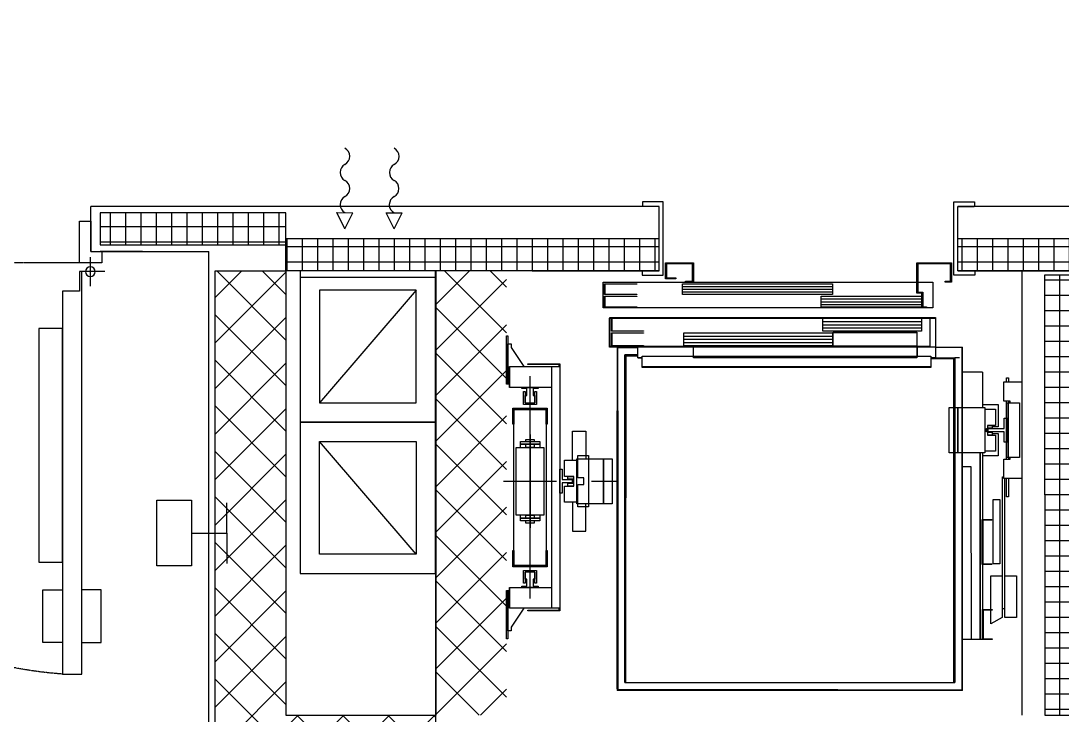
# Model space of a CAD drawing. Header units: millimetres. Extents: x -3782782348 to 131293, y -36553 to 57271.
# Drawn here: x 93541.8 to 93865.1, y 38693 to 38908.7 of the extents above; entities that cross this region are included whole.
import ezdxf

# ---------------------------------------------------------------- set-up
doc = ezdxf.new("R2010")
doc.units = ezdxf.units.MM
doc.header["$LTSCALE"] = 0.01
doc.linetypes.add('HIDDEN2', pattern=[4.7625, 3.175, -1.5875])
doc.layers.add('X_MURI', color=8, linetype='Continuous')
doc.layers.add('X_Numerazione camere', color=8, linetype='Continuous')
pattern_1 = [(45, (96724.817, -16956.502), (-7.0710678, 7.0710678), []), (135, (96724.817, -16956.502), (-7.0710678, -7.0710678), [])]

# ---------------------------------------------------------------- blocks, each defined once
blk = doc.blocks.new('porta 120 metallica')
blk.add_line((66, 71.65), (66, -78.72))
at = {"linetype": 'ByBlock'}
for p, q in [((0.09, -10.75), (0.09, -1.73)), ((-4.42, -6.24), (3.42, -6.24))]:
    blk.add_line(p, q, dxfattribs=at)
at = {"color": 5, "linetype": 'HIDDEN2'}
blk.add_line((3.5, -3.53), (123.5, -3.53), dxfattribs=at)
at = {"linetype": 'ByBlock'}
for points in [[(-3.5, 0), (-3.5, -3.53), (3.5, -3.53), (3.5, 9.47), (0, 9.47), (0, 0)], [(123.5, -3.53), (123.5, 9.47), (127, 9.47), (127, 0), (130.5, 0), (130.5, -3.53)], [(8.79, -12.27), (8.79, -131.24), (3.49, -131.24), (3.49, -131.24), (2.79, -131.24), (2.79, -6.24), (3.49, -6.24), (3.49, -12.27)]]:
    blk.add_lwpolyline(points, close=True, dxfattribs=at)
for points in [[(2.8, -121.42), (-3.26, -121.42), (-3.26, -105.12), (2.79, -105.12)], [(8.79, -121.42), (14.85, -121.42), (14.85, -105.12), (8.79, -105.12)]]:
    blk.add_lwpolyline(points, dxfattribs=at)
blk.add_circle((0.09, -6.24), 1.51, dxfattribs=at)
at = {"color": 5, "linetype": 'HIDDEN2'}
blk.add_arc((0.02, -7.99), 123.56, 274.0732, 2.0664, dxfattribs=at)
blk = doc.blocks.new('calamita')
at = {"layer": 'X_Numerazione camere', "color": 1}
for p, q in [((-4235.92, 55103.09), (-4235.92, 55092.11)), ((-4235.92, 55092.11), (-4245.33, 55092.11)), ((-4235.92, 55092.11), (-4226.5, 55092.11))]:
    blk.add_line(p, q, dxfattribs=at)
blk.add_lwpolyline([(-4225.71, 55113.88), (-4246.13, 55113.88), (-4246.13, 55103.09), (-4225.71, 55103.09)], close=True, dxfattribs=at)

msp = doc.modelspace()

# ---------------------------------------------------------------- hatches: boundary and pattern name
at = {"layer": 'X_MURI', "ltscale": 4}
h = msp.add_hatch(dxfattribs=at)
h.set_pattern_fill('NET', color=256, scale=1.5, style=0)
h.set_pattern_definition([(180, (89973.924, 8602.9595), (0, 4.7625), []), (90, (89973.924, 8602.9595), (4.7625, 3e-16), [])])
edge = h.paths.add_edge_path()
edge.add_line((93624.11, 38849.04), (93566.46, 38849.06))
edge.add_line((93566.46, 38849.06), (93566.46, 38839.07))
edge.add_line((93566.46, 38839.07), (93624.11, 38839.09))
edge.add_line((93624.11, 38839.09), (93624.11, 38849.04))
edge.add_line((93624.11, 38849.04), (93566.46, 38849.06))
h = msp.add_hatch(dxfattribs=at)
h.set_pattern_fill('NET', color=256, scale=1.5, angle=90, style=0)
h.set_pattern_definition([(90, (96724.8174, 8596.676), (-4.7625, 3e-16), []), (180, (96724.8174, 8596.676), (-6e-16, -4.7625), [])])
h.paths.add_polyline_path([(93739.96, 38831.03), (93739.96, 38841.03), (93624.11, 38841.03), (93624.11, 38831.03)])
h.paths.add_polyline_path([(93974.38, 38831.03), (93974.38, 38841.03), (93832.69, 38841.03), (93832.69, 38831.03)])
h = msp.add_hatch(dxfattribs=at)
h.set_pattern_fill('_USER', color=256, scale=10, angle=45, style=0, double=1, pattern_type=0)
h.set_pattern_definition(pattern_1)
h.paths.add_polyline_path([(93624.11, 38831.03), (93602.11, 38831.03), (93602.11, 38671.04), (93670.55, 38671.04), (93670.55, 38693.04), (93624.11, 38693.04)])
h.paths.add_polyline_path([(93610.63, 38744.43), (93630.5, 38744.43), (93630.5, 38729.03), (93610.63, 38729.03)], flags=24)
h = msp.add_hatch(dxfattribs=at)
h.set_pattern_fill('_USER', color=256, scale=10, angle=45, style=0, double=1, pattern_type=0)
h.set_pattern_definition(pattern_1)
h.paths.add_polyline_path([(93670.61, 38831.03), (93692.56, 38831.03), (93692.56, 38693.04), (93670.61, 38693.04)])
h = msp.add_hatch(dxfattribs=at)
h.set_pattern_fill('NET', color=256, scale=1.5, angle=90, style=0)
h.set_pattern_definition([(90, (124101.4058, 43100.225), (-4.7625, 3e-16), []), (180, (124101.4058, 43100.225), (-6e-16, -4.7625), [])])
h.paths.add_polyline_path([(93871.61, 38829.68), (93859.61, 38829.68), (93859.66, 38693.03), (93871.66, 38693.03)])

# ---------------------------------------------------------------- linework, layer by layer
for p, q in [((93741.21, 38852.5, 0), (93734.81, 38852.5, 0)), ((93734.81, 38852.5, 0), (93734.81, 38851.05, 0)), ((93741.21, 38829.68, 0), (93741.21, 38852.5, 0)), ((93831.44, 38829.68, 0), (93831.44, 38852.5, 0)), ((93831.44, 38852.5, 0), (93837.84, 38852.5, 0)), ((93837.84, 38852.5, 0), (93837.84, 38851.05, 0)), ((93563.48, 38837.04, 0), (93563.48, 38851.04, 0)), ((93739.96, 38851.04, 0), (93563.48, 38851.04, 0)), ((93739.96, 38851.05, 0), (93734.91, 38851.05, 0)), ((93739.96, 38831.02, 0), (93739.96, 38851.05, 0)), ((94123.74, 38851.06, 0), (93832.69, 38851.05, 0)), ((93832.69, 38831.02, 0), (93832.69, 38851.05, 0)), ((93832.69, 38851.05, 0), (93837.74, 38851.05, 0)), ((93639.9, 38849.11, 0), (93644.9, 38849.1, 0)), ((93642.39, 38844.1, 0), (93639.9, 38849.11, 0)), ((93642.39, 38844.1, 0), (93644.9, 38849.1, 0)), ((93642.39, 38844.1, 0), (93644.9, 38849.1, 0)), ((93655.18, 38849.09), (93660.18, 38849.08)), ((93657.68, 38844.09), (93655.18, 38849.09)), ((93657.68, 38844.09), (93660.18, 38849.08)), ((93563.48, 38837.04, 0), (93600.11, 38837.04, 0)), ((93579.6, 38837.04, 0), (93566.42, 38837.04, 0)), ((93579.6, 38837.04, 0), (93600.11, 38837.04, 0)), ((93600.11, 38517.02, 0), (93600.11, 38837.04, 0)), ((93741.96, 38833.54, 0), (93750.65, 38833.54, 0)), ((93741.96, 38828.54, 0), (93741.96, 38833.54, 0)), ((93750.35, 38833.24, 0), (93742.26, 38833.24, 0)), ((93742.26, 38833.24, 0), (93742.26, 38828.84, 0)), ((93750.35, 38827.84, 0), (93750.35, 38833.24, 0)), ((93750.65, 38833.54, 0), (93750.65, 38827.54, 0)), ((93819.93, 38833.54, 0), (93830.69, 38833.54, 0)), ((93819.93, 38824.14, 0), (93819.93, 38833.54, 0)), ((93830.39, 38833.24, 0), (93820.23, 38833.24, 0)), ((93820.23, 38833.24, 0), (93820.23, 38824.44, 0)), ((93830.39, 38827.84, 0), (93830.39, 38833.24, 0)), ((93830.69, 38833.54, 0), (93830.69, 38827.54, 0)), ((93670.61, 38831.02, 0), (93670.61, 38693.04, 0)), ((93700.52, 38831.02, 0), (93738.02, 38831.02, 0)), ((93734.69, 38831.02, 0), (93734.69, 38829.68, 0)), ((93734.69, 38831.02, 0), (93739.96, 38831.02, 0)), ((93832.69, 38831.02, 0), (93974.38, 38831.03, 0)), ((93837.96, 38831.02, 0), (93832.69, 38831.02, 0)), ((93837.96, 38831.02, 0), (93837.96, 38829.68, 0)), ((93628.57, 38829.04, 0), (93670.57, 38829.04, 0)), ((93670.57, 38829.04, 0), (93670.57, 38429.04, 0)), ((93722.52, 38827.54, 0), (93819.93, 38827.54, 0)), ((93722.52, 38819.54, 0), (93722.52, 38827.54, 0)), ((93723.02, 38823.64, 0), (93723.02, 38827.04, 0)), ((93723.02, 38827.04, 0), (93733.02, 38827.04, 0)), ((93723.12, 38826.94, 0), (93723.12, 38823.74, 0)), ((93733.02, 38826.94, 0), (93723.12, 38826.94, 0)), ((93733.02, 38827.04, 0), (93733.02, 38826.94, 0)), ((93734.69, 38829.68, 0), (93741.21, 38829.68, 0)), ((93745.16, 38828.54, 0), (93741.96, 38828.54, 0)), ((93742.26, 38828.84, 0), (93745.16, 38828.84, 0)), ((93745.16, 38828.84, 0), (93745.16, 38828.54, 0)), ((93747.15, 38827.04, 0), (93793.71, 38827.04, 0)), ((93747.15, 38823.64, 0), (93747.15, 38827.04, 0)), ((93748.15, 38827.54, 0), (93748.15, 38827.84, 0)), ((93748.15, 38827.84, 0), (93750.35, 38827.84, 0)), ((93750.65, 38827.54, 0), (93748.15, 38827.54, 0)), ((93793.71, 38827.04, 0), (93793.71, 38823.64, 0)), ((93820.23, 38827.54, 0), (93824.93, 38827.54, 0)), ((93824.93, 38827.54, 0), (93824.93, 38819.54, 0)), ((93828.69, 38827.54, 0), (93828.69, 38827.84, 0)), ((93828.69, 38827.84, 0), (93830.39, 38827.84, 0)), ((93830.69, 38827.54, 0), (93828.69, 38827.54, 0)), ((93837.96, 38829.68, 0), (93831.44, 38829.68, 0)), ((93664.52, 38825.03, 0), (93634.52, 38790.03, 0)), ((93733.02, 38823.64, 0), (93723.02, 38823.64, 0)), ((93723.12, 38823.74, 0), (93733.02, 38823.74, 0)), ((93733.02, 38823.74, 0), (93733.02, 38823.64, 0)), ((93747.15, 38826.19, 0), (93793.71, 38826.19, 0)), ((93747.15, 38825.34, 0), (93793.71, 38825.34, 0)), ((93747.15, 38824.49, 0), (93793.71, 38824.49, 0)), ((93793.71, 38823.64, 0), (93747.15, 38823.64, 0)), ((93821.53, 38824.14, 0), (93819.93, 38824.14, 0)), ((93820.23, 38824.44, 0), (93821.83, 38824.44, 0)), ((93821.53, 38819.54, 0), (93821.53, 38824.14, 0)), ((93821.83, 38824.44, 0), (93821.83, 38819.84, 0)), ((93723.02, 38819.74, 0), (93723.02, 38823.14, 0)), ((93723.02, 38823.14, 0), (93733.02, 38823.14, 0)), ((93723.12, 38823.04, 0), (93723.12, 38819.84, 0)), ((93733.02, 38823.04, 0), (93723.12, 38823.04, 0)), ((93733.02, 38823.14, 0), (93733.02, 38823.04, 0)), ((93790.21, 38822.29, 0), (93821.43, 38822.29, 0)), ((93790.21, 38821.44, 0), (93821.43, 38821.44, 0)), ((93790.21, 38820.59, 0), (93821.43, 38820.59, 0)), ((93790.22, 38823.14, 0), (93821.43, 38823.14, 0)), ((93790.22, 38819.74, 0), (93790.22, 38823.14, 0)), ((93821.43, 38823.14, 0), (93821.43, 38819.74, 0)), ((93821.53, 38819.54, 0), (93722.52, 38819.54, 0)), ((93733.02, 38819.74, 0), (93723.02, 38819.74, 0)), ((93723.12, 38819.84, 0), (93733.02, 38819.84, 0)), ((93733.02, 38819.84, 0), (93733.02, 38819.74, 0)), ((93821.43, 38819.74, 0), (93790.22, 38819.74, 0)), ((93822.93, 38819.54, 0), (93821.53, 38819.54, 0)), ((93821.83, 38819.84, 0), (93822.93, 38819.84, 0)), ((93822.93, 38819.84, 0), (93822.93, 38819.54, 0)), ((93824.93, 38819.54, 0), (93822.93, 38819.54, 0)), ((93724.52, 38807.34, 0), (93724.52, 38816.34, 0)), ((93724.52, 38816.34, 0), (93825.73, 38816.34, 0)), ((93724.62, 38816.54, 0), (93823.93, 38816.54, 0)), ((93724.62, 38807.54, 0), (93724.62, 38816.54, 0)), ((93725.12, 38812.29, 0), (93725.12, 38816.29, 0)), ((93725.12, 38816.29, 0), (93735.12, 38816.29, 0)), ((93725.22, 38816.19, 0), (93725.22, 38812.39, 0)), ((93735.12, 38816.19, 0), (93725.22, 38816.19, 0)), ((93735.12, 38816.29, 0), (93735.12, 38816.19, 0)), ((93790.71, 38815.29, 0), (93821.43, 38815.29, 0)), ((93790.71, 38814.29, 0), (93821.43, 38814.29, 0)), ((93790.72, 38816.29, 0), (93821.43, 38816.29, 0)), ((93790.72, 38812.29, 0), (93790.72, 38816.29, 0)), ((93821.43, 38816.29, 0), (93821.43, 38812.29, 0)), ((93823.93, 38816.54, 0), (93825.73, 38816.54, 0)), ((93823.93, 38816.54, 0), (93823.93, 38807.54, 0)), ((93825.73, 38816.54, 0), (93825.73, 38804.04, 0)), ((93825.73, 38816.34, 0), (93825.73, 38807.34, 0)), ((93692.56, 38795.82, 0), (93692.56, 38810.82, 0)), ((93692.56, 38810.82, 0), (93692.96, 38810.82, 0)), ((93692.96, 38810.82, 0), (93692.96, 38795.82, 0)), ((93735.12, 38812.29, 0), (93725.12, 38812.29, 0)), ((93725.12, 38807.79, 0), (93725.12, 38811.79, 0)), ((93725.12, 38811.79, 0), (93735.12, 38811.79, 0)), ((93725.22, 38812.39, 0), (93735.12, 38812.39, 0)), ((93725.22, 38811.69, 0), (93725.22, 38807.89, 0)), ((93735.12, 38811.69, 0), (93725.22, 38811.69, 0)), ((93735.12, 38812.39, 0), (93735.12, 38812.29, 0)), ((93735.12, 38811.79, 0), (93735.12, 38811.69, 0)), ((93747.65, 38811.79, 0), (93793.71, 38811.79, 0)), ((93747.65, 38807.79, 0), (93747.65, 38811.79, 0)), ((93747.65, 38810.79, 0), (93793.71, 38810.79, 0)), ((93790.71, 38813.29, 0), (93821.43, 38813.29, 0)), ((93821.43, 38812.29, 0), (93790.72, 38812.29, 0)), ((93793.71, 38811.79, 0), (93793.71, 38807.79, 0)), ((93793.96, 38811.84, 0), (93793.96, 38811.99, 0)), ((93793.96, 38811.99, 0), (93819.93, 38811.99, 0)), ((93793.96, 38807.64, 0), (93793.96, 38811.84, 0)), ((93793.96, 38811.84, 0), (93819.93, 38811.84, 0)), ((93819.93, 38811.84, 0), (93793.96, 38811.84, 0)), ((93819.93, 38811.99, 0), (93819.93, 38811.84, 0)), ((93819.93, 38811.84, 0), (93819.93, 38807.64, 0)), ((93692.96, 38795.82, 0), (93692.96, 38808.32, 0)), ((93692.96, 38808.32, 0), (93694.06, 38808.32, 0)), ((93694.06, 38808.32, 0), (93694.06, 38807.22, 0)), ((93694.06, 38807.22, 0), (93697.96, 38801.32, 0)), ((93825.73, 38807.34, 0), (93724.52, 38807.34, 0)), ((93750.5, 38807.54, 0), (93724.62, 38807.54, 0)), ((93735.12, 38807.79, 0), (93725.12, 38807.79, 0)), ((93725.22, 38807.89, 0), (93735.12, 38807.89, 0)), ((93726.9, 38807.34, 0), (93726.9, 38700.74, 0)), ((93733.32, 38804.04, 0), (93733.32, 38807.54, 0)), ((93735.12, 38807.89, 0), (93735.12, 38807.79, 0)), ((93747.65, 38809.79, 0), (93793.71, 38809.79, 0)), ((93747.65, 38808.79, 0), (93793.71, 38808.79, 0)), ((93793.71, 38807.79, 0), (93747.65, 38807.79, 0)), ((93750.65, 38804.14, 0), (93750.65, 38807.49, 0)), ((93750.65, 38807.49, 0), (93819.93, 38807.49, 0)), ((93793.96, 38807.49, 0), (93793.96, 38807.64, 0)), ((93793.96, 38807.64, 0), (93819.93, 38807.64, 0)), ((93819.93, 38807.64, 0), (93793.96, 38807.64, 0)), ((93819.93, 38807.49, 0), (93793.96, 38807.49, 0)), ((93819.93, 38807.69, 0), (93820.08, 38807.69, 0)), ((93819.93, 38807.64, 0), (93819.93, 38807.49, 0)), ((93819.93, 38807.49, 0), (93819.93, 38804.14, 0)), ((93820.08, 38807.69, 0), (93820.08, 38804.54, 0)), ((93823.93, 38807.54, 0), (93820.08, 38807.54, 0)), ((93825.73, 38807.34, 0), (93834.16, 38807.34, 0)), ((93833.96, 38807.34, 0), (93833.96, 38700.94, 0)), ((93834.16, 38700.74, 0), (93834.16, 38807.34, 0)), ((93727.1, 38700.94, 0), (93727.1, 38807.14, 0)), ((93733.32, 38807.14, 0), (93727.1, 38807.14, 0)), ((93729.3, 38703.14, 0), (93729.3, 38804.94, 0)), ((93729.3, 38804.94, 0), (93729.3, 38703.14, 0)), ((93729.3, 38804.94, 0), (93729.3, 38760.59, 0)), ((93729.3, 38760.59, 0), (93729.3, 38804.94, 0)), ((93733.32, 38804.94, 0), (93729.3, 38804.94, 0)), ((93729.3, 38804.94, 0), (93733.32, 38804.94, 0)), ((93729.3, 38804.94, 0), (93733.32, 38804.94, 0)), ((93733.32, 38804.94, 0), (93729.3, 38804.94, 0)), ((93729.6, 38703.44, 0), (93729.6, 38804.64, 0)), ((93729.6, 38804.64, 0), (93729.6, 38760.59, 0)), ((93733.32, 38804.64, 0), (93729.6, 38804.64, 0)), ((93729.6, 38804.64, 0), (93733.32, 38804.64, 0)), ((93734.72, 38804.04, 0), (93733.32, 38804.04, 0)), ((93733.32, 38804.04, 0), (93734.12, 38804.04, 0)), ((93734.12, 38804.04, 0), (93734.32, 38804.04, 0)), ((93734.72, 38804.04, 0), (93734.72, 38804.54, 0)), ((93734.72, 38804.54, 0), (93824.33, 38804.54, 0)), ((93734.72, 38801.19, 0), (93734.72, 38804.04, 0)), ((93819.93, 38804.14, 0), (93750.65, 38804.14, 0)), ((93750.65, 38803.99, 0), (93750.65, 38804.14, 0)), ((93750.65, 38804.14, 0), (93819.93, 38804.14, 0)), ((93819.93, 38803.99, 0), (93750.65, 38803.99, 0)), ((93819.93, 38804.14, 0), (93819.93, 38803.99, 0)), ((93824.33, 38804.54, 0), (93824.33, 38804.04, 0)), ((93824.33, 38804.04, 0), (93824.93, 38804.04, 0)), ((93824.33, 38804.04, 0), (93824.33, 38801.19, 0)), ((93825.73, 38804.04, 0), (93824.63, 38804.04, 0)), ((93824.93, 38804.04, 0), (93825.73, 38804.04, 0)), ((93825.73, 38803.68, 0), (93825.73, 38804.04, 0)), ((93825.73, 38804.04, 0), (93831.76, 38804.04, 0)), ((93831.76, 38804.04, 0), (93831.76, 38703.14, 0)), ((93833.19, 38804.04, 0), (93831.76, 38804.04, 0)), ((93693.46, 38794.82, 0), (93693.46, 38801.32, 0)), ((93693.46, 38801.32, 0), (93693.56, 38801.32, 0)), ((93693.56, 38794.82, 0), (93693.56, 38801.32, 0)), ((93693.56, 38801.32, 0), (93706.66, 38801.32, 0)), ((93699.16, 38802.12, 0), (93709.16, 38802.12, 0)), ((93699.16, 38801.92, 0), (93699.16, 38802.12, 0)), ((93708.96, 38801.92, 0), (93699.16, 38801.92, 0)), ((93706.66, 38801.32, 0), (93709.16, 38801.32, 0)), ((93706.66, 38726.24, 0), (93706.66, 38801.32, 0)), ((93708.96, 38801.32, 0), (93708.96, 38801.92, 0)), ((93709.16, 38802.12, 0), (93709.16, 38801.32, 0)), ((93709.16, 38801.32, 0), (93709.16, 38726.24, 0)), ((93735.02, 38801.19, 0), (93734.72, 38801.19, 0)), ((93734.72, 38801.04, 0), (93734.72, 38801.19, 0)), ((93734.72, 38801.19, 0), (93735.02, 38801.19, 0)), ((93735.02, 38801.04, 0), (93734.72, 38801.04, 0)), ((93819.53, 38801.19, 0), (93735.02, 38801.19, 0)), ((93735.02, 38801.19, 0), (93819.53, 38801.19, 0)), ((93819.53, 38801.04, 0), (93735.02, 38801.04, 0)), ((93824.33, 38801.19, 0), (93819.53, 38801.19, 0)), ((93819.53, 38801.19, 0), (93824.33, 38801.19, 0)), ((93824.33, 38801.04, 0), (93819.53, 38801.04, 0)), ((93831.46, 38803.68, 0), (93824.33, 38803.68, 0)), ((93824.33, 38801.19, 0), (93824.33, 38801.04, 0)), ((93831.46, 38703.44, 0), (93831.46, 38803.68, 0)), ((93699.86, 38729.24, 0), (93699.86, 38798.32, 0)), ((93840.36, 38799.57, 0), (93834.16, 38799.57, 0)), ((93840.36, 38799.57, 0), (93840.36, 38788.55, 0)), ((93847.76, 38796.55, 0), (93847.76, 38797.85, 0)), ((93847.76, 38797.85, 0), (93848.36, 38797.85, 0)), ((93848.36, 38797.85, 0), (93848.36, 38796.55, 0)), ((93692.96, 38795.82, 0), (93692.56, 38795.82, 0)), ((93693.46, 38795.82, 0), (93692.96, 38795.82, 0)), ((93693.56, 38794.82, 0), (93693.46, 38794.82, 0)), ((93706.66, 38794.82, 0), (93693.56, 38794.82, 0)), ((93697.36, 38794.47, 0), (93697.36, 38794.82, 0)), ((93697.36, 38794.82, 0), (93699.86, 38794.82, 0)), ((93698.86, 38794.47, 0), (93697.36, 38794.47, 0)), ((93698.86, 38792.32, 0), (93698.86, 38794.47, 0)), ((93699.86, 38794.82, 0), (93702.36, 38794.82, 0)), ((93702.36, 38794.47, 0), (93700.86, 38794.47, 0)), ((93700.86, 38794.47, 0), (93700.86, 38792.32, 0)), ((93702.36, 38794.82, 0), (93702.36, 38794.47, 0)), ((93846.96, 38790.55, 0), (93846.96, 38796.55, 0)), ((93846.96, 38796.55, 0), (93852.56, 38796.55, 0)), ((93852.56, 38796.55, 0), (93852.56, 38766.55, 0)), ((93697.86, 38793.57, 0), (93698.36, 38793.57, 0)), ((93697.86, 38789.57, 0), (93697.86, 38793.57, 0)), ((93698.36, 38793.57, 0), (93698.36, 38790.07, 0)), ((93698.36, 38790.07, 0), (93698.36, 38792.32, 0)), ((93698.36, 38792.32, 0), (93698.86, 38792.32, 0)), ((93700.86, 38792.32, 0), (93701.36, 38792.32, 0)), ((93701.36, 38793.57, 0), (93701.86, 38793.57, 0)), ((93701.36, 38790.07, 0), (93701.36, 38793.57, 0)), ((93701.36, 38792.32, 0), (93701.36, 38790.07, 0)), ((93701.86, 38793.57, 0), (93701.86, 38789.57, 0)), ((93694.56, 38783.42, 0), (93694.56, 38788.42, 0)), ((93694.56, 38788.42, 0), (93705.16, 38788.42, 0)), ((93694.86, 38788.12, 0), (93694.86, 38783.42, 0)), ((93704.86, 38788.12, 0), (93694.86, 38788.12, 0)), ((93694.86, 38739.54, 0), (93694.86, 38788.02, 0)), ((93694.86, 38788.02, 0), (93704.86, 38788.02, 0)), ((93701.86, 38789.57, 0), (93697.86, 38789.57, 0)), ((93698.36, 38790.07, 0), (93701.36, 38790.07, 0)), ((93704.86, 38783.42, 0), (93704.86, 38788.12, 0)), ((93704.86, 38788.02, 0), (93704.86, 38739.54, 0)), ((93705.16, 38788.42, 0), (93705.16, 38783.42, 0)), ((93830.01, 38774.55, 0), (93830.01, 38788.55, 0)), ((93830.01, 38788.55, 0), (93832.71, 38788.55, 0)), ((93832.71, 38788.55, 0), (93841.01, 38788.55, 0)), ((93832.71, 38774.55, 0), (93832.71, 38788.55, 0)), ((93832.71, 38788.55, 0), (93832.71, 38774.55, 0)), ((93840.36, 38789.55, 0), (93845.16, 38789.55, 0)), ((93841, 38788.05, 0), (93844.31, 38788.05, 0)), ((93841.01, 38788.55, 0), (93841.01, 38774.55, 0)), ((93844.31, 38788.05, 0), (93844.31, 38783.05, 0)), ((93845.16, 38789.55, 0), (93845.16, 38782.55, 0)), ((93848.96, 38790.55, 0), (93846.96, 38790.55, 0)), ((93847.76, 38790.05, 0), (93847.76, 38790.55, 0)), ((93847.76, 38790.05, 0), (93848.26, 38790.05, 0)), ((93847.76, 38785.3, 0), (93847.76, 38790.05, 0)), ((93848.26, 38790.05, 0), (93851.76, 38790.05, 0)), ((93848.26, 38773.05, 0), (93848.26, 38790.05, 0)), ((93848.26, 38790.05, 0), (93848.26, 38785.3, 0)), ((93848.36, 38790.55, 0), (93848.36, 38790.05, 0)), ((93848.96, 38790.05, 0), (93848.96, 38790.55, 0)), ((93851.76, 38790.05, 0), (93851.76, 38773.05, 0)), ((93726.9, 38787.58, 0), (93726.9, 38701.25, 0)), ((93726.9, 38701.25, 0), (93726.9, 38787.58, 0)), ((93727.1, 38787.58, 0), (93727.1, 38700.94, 0)), ((93847.06, 38782.05, 0), (93847.06, 38785.3, 0)), ((93847.06, 38785.3, 0), (93847.76, 38785.3, 0)), ((93847.76, 38785.3, 0), (93847.76, 38777.8, 0)), ((93847.76, 38777.8, 0), (93847.76, 38785.3, 0)), ((93847.76, 38785.3, 0), (93848.26, 38785.3, 0)), ((93848.26, 38785.3, 0), (93848.26, 38777.8, 0)), ((93694.86, 38783.42, 0), (93694.56, 38783.42, 0)), ((93705.16, 38783.42, 0), (93704.86, 38783.42, 0)), ((93841.56, 38781.05, 0), (93841.56, 38782.05, 0)), ((93841.56, 38782.05, 0), (93847.06, 38782.05, 0)), ((93844.31, 38783.05, 0), (93841.9, 38783.05, 0)), ((93841.9, 38783.05, 0), (93841.9, 38780.05, 0)), ((93841.9, 38783.05, 0), (93843.36, 38783.05, 0)), ((93843.36, 38782.15, 0), (93841.9, 38782.15, 0)), ((93841.95, 38782.15, 0), (93841.95, 38780.95, 0)), ((93843.36, 38783.05, 0), (93843.36, 38782.15, 0)), ((93845.16, 38782.55, 0), (93843.36, 38782.55, 0)), ((93698.61, 38778.7, 0), (93698.7, 38778.7, 0)), ((93698.61, 38778, 0), (93698.61, 38778.7, 0)), ((93698.7, 38778.7, 0), (93698.97, 38778.7, 0)), ((93698.97, 38778.7, 0), (93699.38, 38778.7, 0)), ((93699.38, 38778.7, 0), (93699.86, 38778.7, 0)), ((93699.86, 38780.2, 0), (93699.86, 38751.2, 0)), ((93699.86, 38778.7, 0), (93700.34, 38778.7, 0)), ((93700.34, 38778.7, 0), (93700.74, 38778.7, 0)), ((93700.74, 38778.7, 0), (93701.01, 38778.7, 0)), ((93701.01, 38778.7, 0), (93701.11, 38778.7, 0)), ((93701.11, 38778.7, 0), (93701.11, 38778, 0)), ((93713.01, 38772.2, 0), (93713.01, 38781.2, 0)), ((93713.01, 38781.2, 0), (93717.16, 38781.2, 0)), ((93717.16, 38781.2, 0), (93717.16, 38772.78, 0)), ((93847.06, 38781.05, 0), (93841.56, 38781.05, 0)), ((93841.9, 38780.95, 0), (93843.36, 38780.95, 0)), ((93841.9, 38780.05, 0), (93844.31, 38780.05, 0)), ((93843.36, 38780.05, 0), (93841.9, 38780.05, 0)), ((93843.36, 38780.95, 0), (93843.36, 38780.05, 0)), ((93843.36, 38780.55, 0), (93845.16, 38780.55, 0)), ((93844.31, 38780.05, 0), (93844.31, 38775.05, 0)), ((93845.16, 38780.55, 0), (93845.16, 38773.55, 0)), ((93847.06, 38777.8, 0), (93847.06, 38781.05, 0)), ((93664.52, 38743.03, 0), (93634.52, 38778.03, 0)), ((93695.61, 38776.2, 0), (93695.93, 38776.2, 0)), ((93695.61, 38755.2, 0), (93695.61, 38776.2, 0)), ((93695.93, 38776.2, 0), (93696.85, 38776.2, 0)), ((93696.85, 38776.2, 0), (93698.23, 38776.2, 0)), ((93696.86, 38777.2, 0), (93696.86, 38778, 0)), ((93696.86, 38778, 0), (93702.86, 38778, 0)), ((93696.86, 38776.2, 0), (93696.86, 38777.2, 0)), ((93696.86, 38777.2, 0), (93698.61, 38777.2, 0)), ((93702.86, 38777.2, 0), (93696.86, 38777.2, 0)), ((93698.23, 38776.2, 0), (93699.86, 38776.2, 0)), ((93698.61, 38777.2, 0), (93698.7, 38777.2, 0)), ((93698.61, 38776.2, 0), (93698.61, 38777.2, 0)), ((93698.61, 38776.2, 0), (93698.61, 38777.2, 0)), ((93698.7, 38776.2, 0), (93698.61, 38776.2, 0)), ((93698.7, 38777.2, 0), (93698.97, 38777.2, 0)), ((93698.97, 38776.2, 0), (93698.7, 38776.2, 0)), ((93698.97, 38777.2, 0), (93699.38, 38777.2, 0)), ((93699.38, 38776.2, 0), (93698.97, 38776.2, 0)), ((93699.38, 38777.2, 0), (93699.86, 38777.2, 0)), ((93699.86, 38776.2, 0), (93699.38, 38776.2, 0)), ((93699.86, 38777.2, 0), (93700.34, 38777.2, 0)), ((93700.34, 38776.2, 0), (93699.86, 38776.2, 0)), ((93699.86, 38776.2, 0), (93701.49, 38776.2, 0)), ((93700.34, 38777.2, 0), (93700.74, 38777.2, 0)), ((93700.74, 38776.2, 0), (93700.34, 38776.2, 0)), ((93700.74, 38777.2, 0), (93701.01, 38777.2, 0)), ((93701.01, 38776.2, 0), (93700.74, 38776.2, 0)), ((93701.01, 38777.2, 0), (93701.11, 38777.2, 0)), ((93701.11, 38776.2, 0), (93701.01, 38776.2, 0)), ((93701.11, 38777.2, 0), (93701.11, 38776.2, 0)), ((93701.11, 38777.2, 0), (93701.11, 38776.2, 0)), ((93701.11, 38777.2, 0), (93702.86, 38777.2, 0)), ((93701.49, 38776.2, 0), (93702.86, 38776.2, 0)), ((93702.86, 38778, 0), (93702.86, 38777.2, 0)), ((93702.86, 38777.2, 0), (93702.86, 38776.2, 0)), ((93702.86, 38776.2, 0), (93703.79, 38776.2, 0)), ((93703.79, 38776.2, 0), (93704.11, 38776.2, 0)), ((93704.11, 38776.2, 0), (93704.11, 38755.2, 0)), ((93844.31, 38775.05, 0), (93841, 38775.05, 0)), ((93847.76, 38777.8, 0), (93847.06, 38777.8, 0)), ((93847.76, 38773.05, 0), (93847.76, 38777.8, 0)), ((93848.26, 38777.8, 0), (93847.76, 38777.8, 0)), ((93848.26, 38777.8, 0), (93848.26, 38773.05, 0)), ((93710.61, 38767.2, 0), (93710.61, 38772.2, 0)), ((93710.61, 38772.2, 0), (93714.41, 38772.2, 0)), ((93714.41, 38758.7, 0), (93714.41, 38772.7, 0)), ((93714.41, 38772.7, 0), (93722.71, 38772.7, 0)), ((93714.74, 38766.7, 0), (93714.74, 38773.7, 0)), ((93714.74, 38773.7, 0), (93717.99, 38773.7, 0)), ((93717.99, 38773.7, 0), (93717.99, 38757.7, 0)), ((93722.71, 38772.7, 0), (93722.71, 38758.7, 0)), ((93722.71, 38772.7, 0), (93725.41, 38772.7, 0)), ((93722.71, 38758.7, 0), (93722.71, 38772.7, 0)), ((93725.41, 38772.7, 0), (93725.41, 38758.7, 0)), ((93832.71, 38774.55, 0), (93830.01, 38774.55, 0)), ((93841.01, 38774.55, 0), (93832.71, 38774.55, 0)), ((93839.56, 38716.56, 0), (93839.56, 38774.55, 0)), ((93839.56, 38774.55, 0), (93839.56, 38716.56, 0)), ((93840.36, 38774.55, 0), (93840.36, 38753.8, 0)), ((93845.16, 38773.55, 0), (93840.36, 38773.55, 0)), ((93846.96, 38766.55, 0), (93846.96, 38772.55, 0)), ((93846.96, 38772.55, 0), (93848.96, 38772.55, 0)), ((93848.26, 38773.05, 0), (93847.76, 38773.05, 0)), ((93847.76, 38772.55, 0), (93847.76, 38773.05, 0)), ((93851.76, 38773.05, 0), (93848.26, 38773.05, 0)), ((93848.36, 38773.05, 0), (93848.36, 38772.55, 0)), ((93848.96, 38772.55, 0), (93848.96, 38773.05, 0)), ((93709.16, 38769.45, 0), (93709.86, 38769.45, 0)), ((93709.16, 38761.95, 0), (93709.16, 38769.45, 0)), ((93709.86, 38769.45, 0), (93709.86, 38766.2, 0)), ((93834.16, 38770.25, 0), (93834.46, 38770.25, 0)), ((93834.46, 38770.25, 0), (93836.66, 38770.25, 0)), ((93836.66, 38770.25, 0), (93836.76, 38716.56, 0)), ((93691.61, 38765.7, 0), (93708.11, 38765.7, 0)), ((93709.86, 38766.2, 0), (93713.01, 38766.2, 0)), ((93713.01, 38765.2, 0), (93709.86, 38765.2, 0)), ((93709.86, 38765.2, 0), (93709.86, 38761.95, 0)), ((93713.51, 38767.2, 0), (93710.61, 38767.2, 0)), ((93711.56, 38766.3, 0), (93711.56, 38767.2, 0)), ((93711.56, 38767.2, 0), (93713.51, 38767.2, 0)), ((93713.51, 38766.3, 0), (93711.56, 38766.3, 0)), ((93713.01, 38765.1, 0), (93713.01, 38766.3, 0)), ((93713.51, 38764.2, 0), (93713.51, 38767.2, 0)), ((93716.54, 38766.7, 0), (93714.74, 38766.7, 0)), ((93716.54, 38764.7, 0), (93716.54, 38766.7, 0)), ((93718.91, 38765.7, 0), (93726.9, 38765.7, 0)), ((93846.56, 38726.05, 0), (93846.56, 38767.05, 0)), ((93846.56, 38767.05, 0), (93846.96, 38767.05, 0)), ((93852.56, 38766.55, 0), (93846.96, 38766.55, 0)), ((93847.16, 38766.55, 0), (93847.16, 38726.05, 0)), ((93847.76, 38760.85, 0), (93847.76, 38766.55, 0)), ((93848.36, 38766.55, 0), (93848.36, 38760.85, 0)), ((93709.86, 38761.95, 0), (93709.16, 38761.95, 0)), ((93710.61, 38759.2, 0), (93710.61, 38764.2, 0)), ((93710.61, 38764.2, 0), (93713.51, 38764.2, 0)), ((93711.56, 38764.2, 0), (93711.56, 38765.1, 0)), ((93711.56, 38765.1, 0), (93713.51, 38765.1, 0)), ((93713.51, 38764.2, 0), (93711.56, 38764.2, 0)), ((93714.74, 38757.7, 0), (93714.74, 38764.7, 0)), ((93714.74, 38764.7, 0), (93716.54, 38764.7, 0)), ((93714.41, 38759.2, 0), (93710.61, 38759.2, 0)), ((93713.01, 38759.2, 0), (93713.01, 38750.2, 0)), ((93722.71, 38758.7, 0), (93714.41, 38758.7, 0)), ((93725.41, 38758.7, 0), (93722.71, 38758.7, 0)), ((93843.66, 38759.29, 0), (93843.66, 38760.05, 0)), ((93843.66, 38760.05, 0), (93845.66, 38760.05, 0)), ((93843.66, 38757.12, 0), (93843.66, 38759.29, 0)), ((93845.66, 38760.05, 0), (93845.66, 38759.29, 0)), ((93845.66, 38759.29, 0), (93845.66, 38757.12, 0)), ((93848.36, 38760.85, 0), (93847.76, 38760.85, 0)), ((93717.99, 38757.7, 0), (93714.74, 38757.7, 0)), ((93717.15, 38750.2, 0), (93717.16, 38758.63, 0)), ((93843.66, 38753.88, 0), (93843.66, 38757.12, 0)), ((93845.66, 38757.12, 0), (93845.66, 38753.88, 0)), ((93695.93, 38755.2, 0), (93695.61, 38755.2, 0)), ((93696.85, 38755.2, 0), (93695.93, 38755.2, 0)), ((93698.23, 38755.2, 0), (93696.85, 38755.2, 0)), ((93696.86, 38754.2, 0), (93696.86, 38755.2, 0)), ((93696.86, 38753.4, 0), (93696.86, 38754.2, 0)), ((93696.86, 38754.2, 0), (93702.86, 38754.2, 0)), ((93698.61, 38754.2, 0), (93696.86, 38754.2, 0)), ((93702.86, 38753.4, 0), (93696.86, 38753.4, 0)), ((93699.86, 38755.2, 0), (93698.23, 38755.2, 0)), ((93698.61, 38755.2, 0), (93698.7, 38755.2, 0)), ((93698.61, 38754.2, 0), (93698.61, 38755.2, 0)), ((93698.61, 38754.2, 0), (93698.61, 38755.2, 0)), ((93698.7, 38754.2, 0), (93698.61, 38754.2, 0)), ((93698.61, 38752.7, 0), (93698.61, 38753.4, 0)), ((93698.7, 38752.7, 0), (93698.61, 38752.7, 0)), ((93698.7, 38755.2, 0), (93698.97, 38755.2, 0)), ((93698.97, 38754.2, 0), (93698.7, 38754.2, 0)), ((93698.97, 38752.7, 0), (93698.7, 38752.7, 0)), ((93698.97, 38755.2, 0), (93699.38, 38755.2, 0)), ((93699.38, 38754.2, 0), (93698.97, 38754.2, 0)), ((93699.38, 38752.7, 0), (93698.97, 38752.7, 0)), ((93699.38, 38755.2, 0), (93699.86, 38755.2, 0)), ((93699.86, 38754.2, 0), (93699.38, 38754.2, 0)), ((93699.86, 38752.7, 0), (93699.38, 38752.7, 0)), ((93699.86, 38755.2, 0), (93700.34, 38755.2, 0)), ((93701.49, 38755.2, 0), (93699.86, 38755.2, 0)), ((93700.34, 38754.2, 0), (93699.86, 38754.2, 0)), ((93700.34, 38752.7, 0), (93699.86, 38752.7, 0)), ((93700.34, 38755.2, 0), (93700.74, 38755.2, 0)), ((93700.74, 38754.2, 0), (93700.34, 38754.2, 0)), ((93700.74, 38752.7, 0), (93700.34, 38752.7, 0)), ((93700.74, 38755.2, 0), (93701.01, 38755.2, 0)), ((93701.01, 38754.2, 0), (93700.74, 38754.2, 0)), ((93701.01, 38752.7, 0), (93700.74, 38752.7, 0)), ((93701.01, 38755.2, 0), (93701.11, 38755.2, 0)), ((93701.11, 38754.2, 0), (93701.01, 38754.2, 0)), ((93701.11, 38752.7, 0), (93701.01, 38752.7, 0)), ((93701.11, 38755.2, 0), (93701.11, 38754.2, 0)), ((93701.11, 38755.2, 0), (93701.11, 38754.2, 0)), ((93702.86, 38754.2, 0), (93701.11, 38754.2, 0)), ((93701.11, 38753.4, 0), (93701.11, 38752.7, 0)), ((93702.86, 38755.2, 0), (93701.49, 38755.2, 0)), ((93703.79, 38755.2, 0), (93702.86, 38755.2, 0)), ((93702.86, 38755.2, 0), (93702.86, 38754.2, 0)), ((93702.86, 38754.2, 0), (93702.86, 38753.4, 0)), ((93704.11, 38755.2, 0), (93703.79, 38755.2, 0)), ((93840.26, 38739.8, 0), (93840.26, 38753.8, 0)), ((93840.26, 38753.8, 0), (93843.26, 38753.8, 0)), ((93840.46, 38753.6, 0), (93840.46, 38740, 0)), ((93843.26, 38753.6, 0), (93840.46, 38753.6, 0)), ((93843.26, 38753.8, 0), (93843.26, 38753.6, 0)), ((93843.66, 38750.05, 0), (93843.66, 38753.88, 0)), ((93845.66, 38753.88, 0), (93845.66, 38750.05, 0)), ((93713.01, 38750.2, 0), (93717.15, 38750.2, 0)), ((93843.66, 38746.22, 0), (93843.66, 38750.05, 0)), ((93845.66, 38750.05, 0), (93845.66, 38746.22, 0)), ((93843.66, 38742.98, 0), (93843.66, 38746.22, 0)), ((93845.66, 38746.22, 0), (93845.66, 38742.98, 0)), ((93694.56, 38739.14, 0), (93694.56, 38744.14, 0)), ((93694.56, 38744.14, 0), (93694.86, 38744.14, 0)), ((93694.86, 38744.14, 0), (93694.86, 38739.44, 0)), ((93704.86, 38739.44, 0), (93704.86, 38744.14, 0)), ((93704.86, 38744.14, 0), (93705.16, 38744.14, 0)), ((93705.16, 38744.14, 0), (93705.16, 38739.14, 0)), ((93843.66, 38740.81, 0), (93843.66, 38742.98, 0)), ((93845.66, 38742.98, 0), (93845.66, 38740.81, 0)), ((93704.86, 38739.54, 0), (93694.86, 38739.54, 0)), ((93694.86, 38739.44, 0), (93704.86, 38739.44, 0)), ((93843.26, 38739.8, 0), (93840.26, 38739.8, 0)), ((93840.36, 38739.8, 0), (93840.36, 38716.56, 0)), ((93840.46, 38740, 0), (93843.26, 38740, 0)), ((93843.26, 38740, 0), (93843.26, 38739.8, 0)), ((93843.66, 38740.05, 0), (93843.66, 38740.81, 0)), ((93845.66, 38740.05, 0), (93843.66, 38740.05, 0)), ((93845.66, 38740.81, 0), (93845.66, 38740.05, 0)), ((93705.16, 38739.14, 0), (93694.56, 38739.14, 0)), ((93697.86, 38737.99, 0), (93701.86, 38737.99, 0)), ((93697.86, 38733.99, 0), (93697.86, 38737.99, 0)), ((93698.36, 38735.24, 0), (93698.36, 38737.49, 0)), ((93701.36, 38737.49, 0), (93698.36, 38737.49, 0)), ((93698.36, 38737.49, 0), (93698.36, 38733.99, 0)), ((93701.36, 38737.49, 0), (93701.36, 38735.24, 0)), ((93701.36, 38733.99, 0), (93701.36, 38737.49, 0)), ((93701.86, 38737.99, 0), (93701.86, 38733.99, 0)), ((93842.86, 38736.35, 0), (93846.46, 38736.35, 0)), ((93842.86, 38721.37, 0), (93842.86, 38736.35, 0)), ((93846.46, 38736.35, 0), (93846.46, 38723.35, 0)), ((93847.26, 38723.35, 0), (93847.26, 38736.35, 0)), ((93847.26, 38736.35, 0), (93850.86, 38736.35, 0)), ((93850.86, 38736.35, 0), (93850.86, 38723.35, 0)), ((93697.36, 38732.74, 0), (93697.36, 38733.09, 0)), ((93697.36, 38733.09, 0), (93698.86, 38733.09, 0)), ((93698.36, 38733.99, 0), (93697.86, 38733.99, 0)), ((93698.86, 38735.24, 0), (93698.36, 38735.24, 0)), ((93698.86, 38733.09, 0), (93698.86, 38735.24, 0)), ((93701.36, 38735.24, 0), (93700.86, 38735.24, 0)), ((93700.86, 38735.24, 0), (93700.86, 38733.09, 0)), ((93700.86, 38733.09, 0), (93702.36, 38733.09, 0)), ((93701.86, 38733.99, 0), (93701.36, 38733.99, 0)), ((93702.36, 38733.09, 0), (93702.36, 38732.74, 0)), ((93692.56, 38716.74, 0), (93692.56, 38731.74, 0)), ((93692.56, 38731.74, 0), (93692.96, 38731.74, 0)), ((93692.96, 38719.24, 0), (93692.96, 38731.74, 0)), ((93692.96, 38731.74, 0), (93693.46, 38731.74, 0)), ((93692.96, 38731.74, 0), (93692.96, 38716.74, 0)), ((93693.46, 38726.24, 0), (93693.46, 38732.74, 0)), ((93693.46, 38732.74, 0), (93693.56, 38732.74, 0)), ((93693.56, 38726.24, 0), (93693.56, 38732.74, 0)), ((93693.56, 38732.74, 0), (93706.66, 38732.74, 0)), ((93699.86, 38732.74, 0), (93697.36, 38732.74, 0)), ((93702.36, 38732.74, 0), (93699.86, 38732.74, 0)), ((93693.56, 38726.24, 0), (93693.46, 38726.24, 0)), ((93706.66, 38726.24, 0), (93693.56, 38726.24, 0)), ((93697.96, 38726.24, 0), (93694.06, 38720.34, 0)), ((93699.16, 38725.44, 0), (93699.16, 38725.64, 0)), ((93699.16, 38725.64, 0), (93708.96, 38725.64, 0)), ((93709.16, 38725.44, 0), (93699.16, 38725.44, 0)), ((93709.16, 38726.24, 0), (93706.66, 38726.24, 0)), ((93708.96, 38725.64, 0), (93708.96, 38726.24, 0)), ((93709.16, 38726.24, 0), (93709.16, 38725.44, 0)), ((93840.36, 38716.56, 0), (93840.36, 38725.89, 0)), ((93840.36, 38725.89, 0), (93843.36, 38725.89, 0)), ((93840.56, 38725.69, 0), (93840.56, 38716.76, 0)), ((93843.36, 38725.69, 0), (93840.56, 38725.69, 0)), ((93846.46, 38723.35, 0), (93842.86, 38721.37, 0)), ((93843.36, 38725.89, 0), (93843.36, 38725.69, 0)), ((93847.16, 38726.05, 0), (93846.56, 38726.05, 0)), ((93850.86, 38723.35, 0), (93847.26, 38723.35, 0)), ((93694.06, 38720.34, 0), (93694.06, 38719.24, 0)), ((93692.96, 38716.74, 0), (93692.56, 38716.74, 0)), ((93694.06, 38719.24, 0), (93692.96, 38719.24, 0)), ((93840.56, 38716.76, 0), (93843.36, 38716.76, 0)), ((93843.36, 38716.76, 0), (93843.36, 38716.56, 0)), ((93839.56, 38716.56, 0), (93833.96, 38716.56, 0)), ((93840.36, 38716.56, 0), (93839.56, 38716.56, 0)), ((93843.36, 38716.56, 0), (93840.36, 38716.56, 0)), ((93834.16, 38700.74, 0), (93726.9, 38700.74, 0)), ((93727.1, 38700.94, 0), (93833.96, 38700.94, 0)), ((93795.44, 38700.94, 0), (93727.1, 38700.94, 0)), ((93729.3, 38703.14, 0), (93831.76, 38703.14, 0))]:
    msp.add_line(p, q, dxfattribs=at)
at = {"layer": 'X_MURI', "ltscale": 4, "elevation": 0}
for points in [[(93624.11, 38849.04), (93566.46, 38849.06), (93566.46, 38839.07), (93624.11, 38839.09), (93624.11, 38849.04), (93566.46, 38849.06)], [(93739.96, 38831.03), (93624.11, 38831.03), (93624.11, 38841.03), (93739.96, 38841.03)], [(93832.69, 38841.03), (93974.38, 38841.03)], [(93602.11, 38831.03), (93624.11, 38831.03), (93624.11, 38693.04), (93670.55, 38693.04), (93670.55, 38671.04), (93602.11, 38671.04), (93602.11, 38831.03)], [(93974.38, 38831.03), (93832.69, 38831.03)], [(93852.56, 38831.02), (93852.56, 38693.04)], [(93871.61, 38829.68), (93871.61, 38829.68), (93859.61, 38829.68), (93859.66, 38693.03), (93871.66, 38693.03), (93871.61, 38829.68)]]:
    msp.add_lwpolyline(points, dxfattribs=at)
for points in [[(93628.52, 38784.03), (93670.52, 38784.03), (93670.52, 38831.03), (93628.52, 38831.03)], [(93634.52, 38790.03), (93664.52, 38790.03), (93664.52, 38825.03), (93634.52, 38825.03)], [(93554.69, 38813.1), (93547.36, 38813.1), (93547.36, 38740.54), (93554.69, 38740.54)], [(93628.52, 38737.03), (93670.52, 38737.03), (93670.52, 38784.03), (93628.52, 38784.03)], [(93634.52, 38778.03), (93664.52, 38778.03), (93664.52, 38743.03), (93634.52, 38743.03)]]:
    msp.add_lwpolyline(points, close=True, dxfattribs=at)
at = {"layer": 'X_MURI', "ltscale": 4}
for centre, start, end in [((93641.09, 38866.61, 0), 298.007, 61.862), ((93656.37, 38866.59), 298.007, 61.862), ((93643.75, 38861.6, 0), 118.007, 241.862), ((93659.03, 38861.59), 118.007, 241.862), ((93641.08, 38856.61, 0), 298.007, 61.862), ((93656.36, 38856.59), 298.007, 61.862), ((93643.74, 38851.6, 0), 118.007, 241.862), ((93659.02, 38851.59), 118.007, 241.862)]:
    msp.add_arc(centre, 2.83, start, end, dxfattribs=at)

# ---------------------------------------------------------------- block references
at = {"layer": 'X_MURI', "ltscale": 4, "xscale": -1}
msp.add_blockref('porta 120 metallica', (93563.48, 38837.04, 0), dxfattribs=at)
at = {"layer": 'X_MURI', "ltscale": 4, "xscale": -1, "rotation": 90}
msp.add_blockref('calamita', (148697.9, 34513.68), dxfattribs=at)
msp.add_blockref('calamita', (148697.9, 34513.68), dxfattribs=at)

doc.saveas('drawing.dxf')
